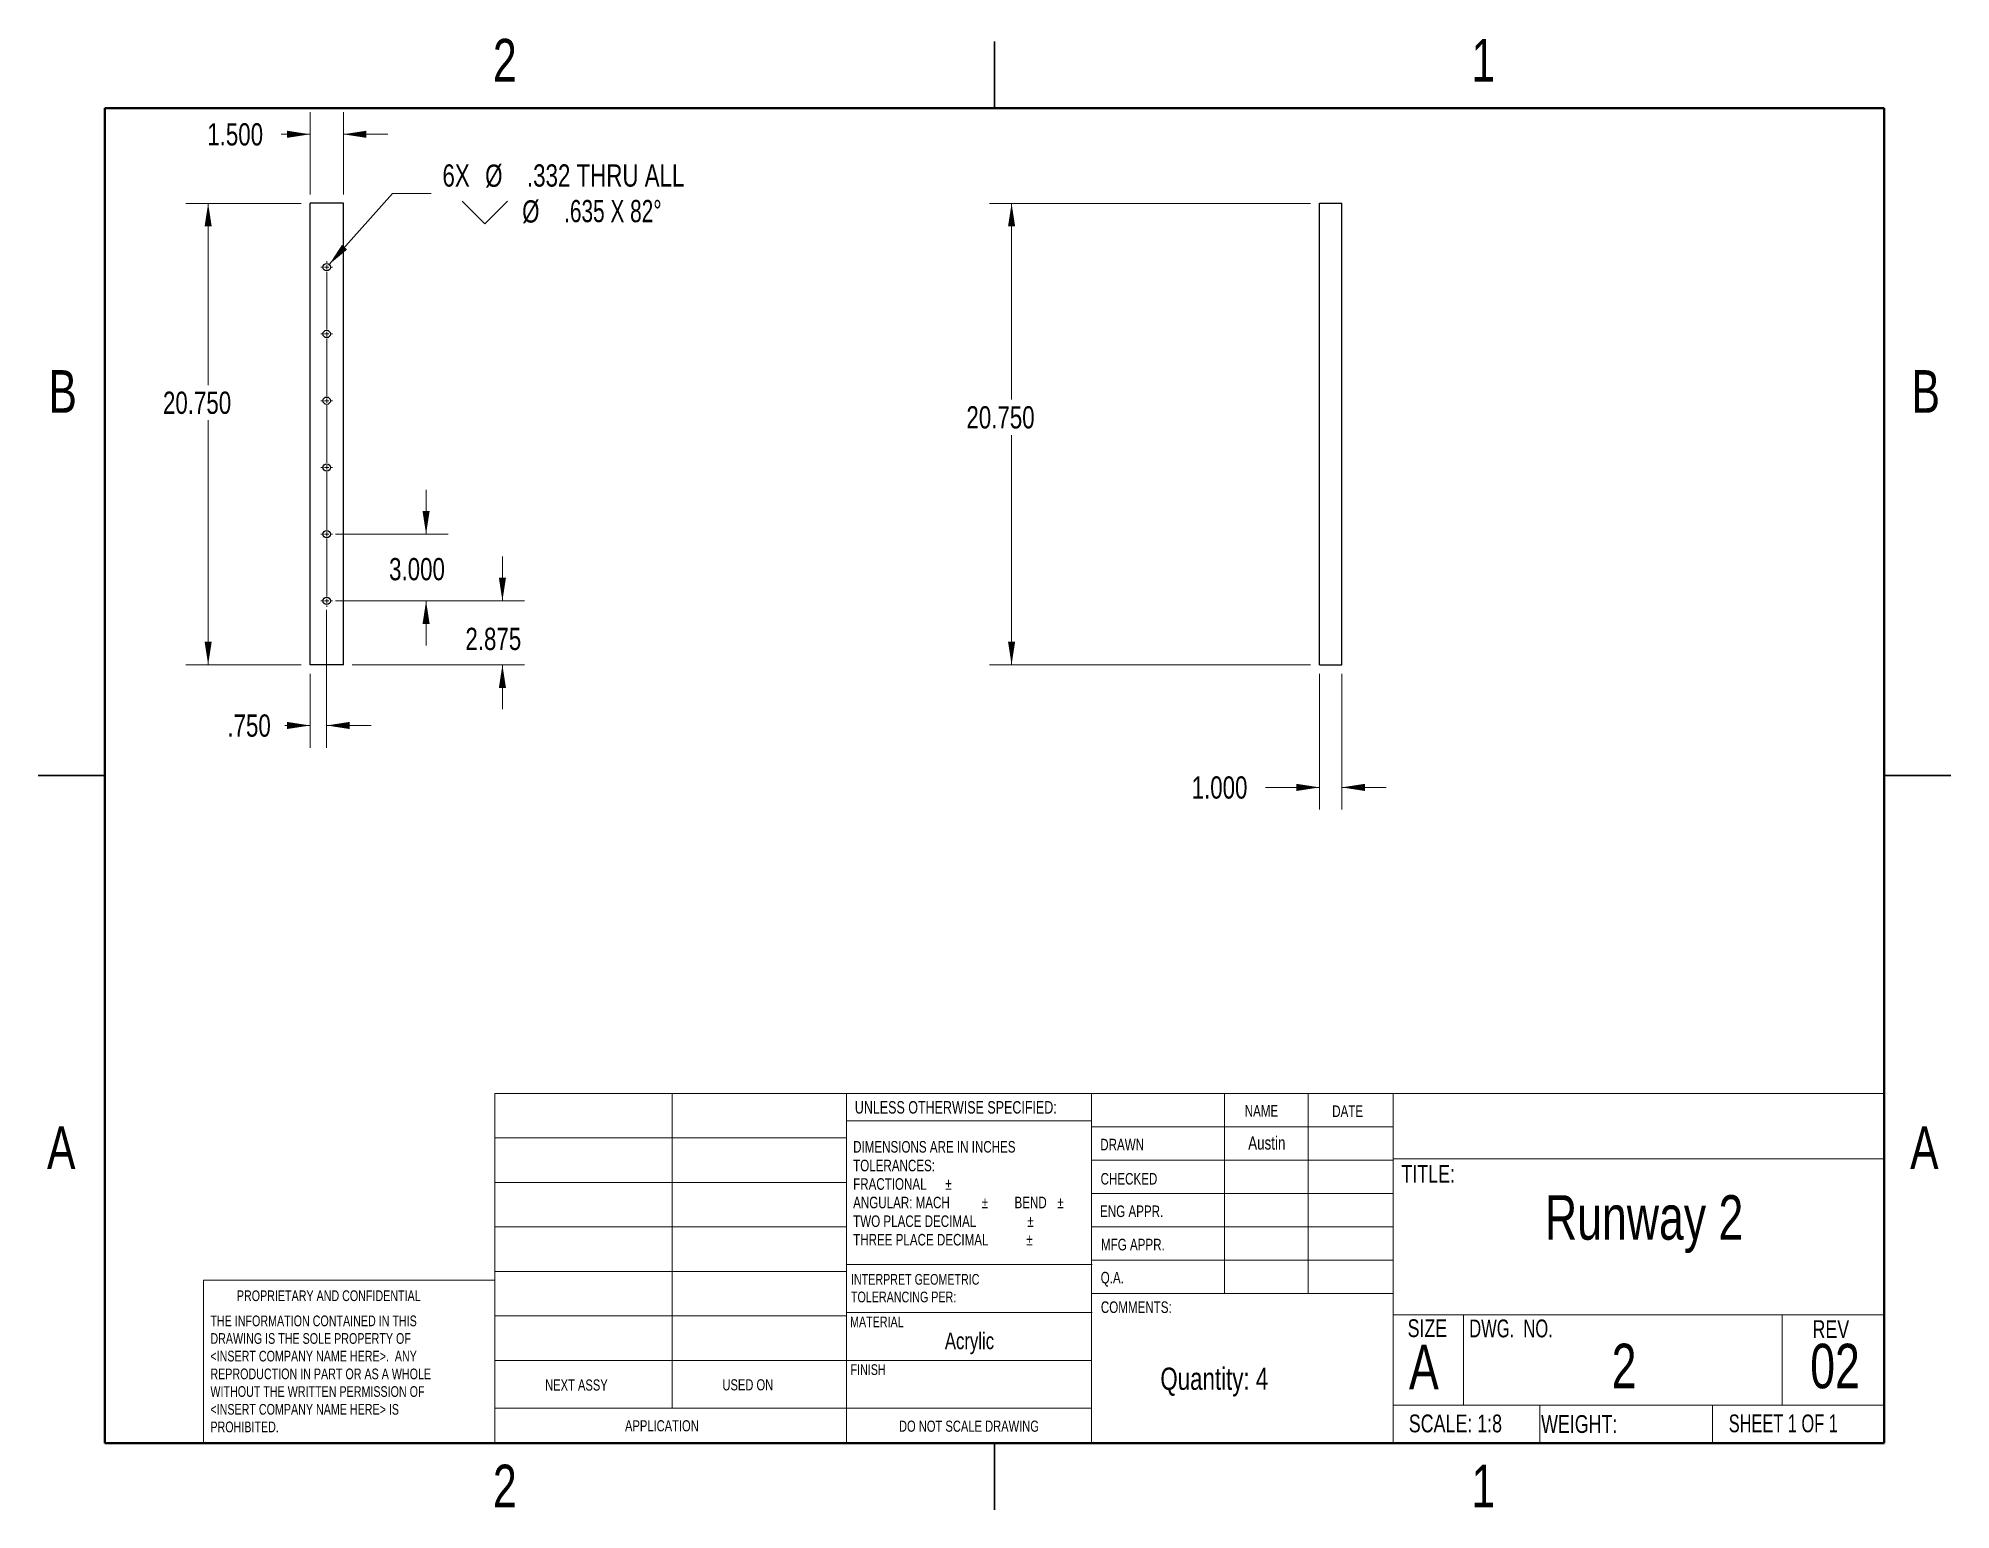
# Model space of a CAD drawing. Header units: inches. Extents: x 0.1 to 10.9, y 0.1 to 8.4.
import ezdxf

# ---------------------------------------------------------------- set-up
doc = ezdxf.new("R2010")
doc.units = ezdxf.units.IN
doc.header["$MEASUREMENT"] = 0
doc.linetypes.add('CENTERX2', pattern=[0.8, 0.5, -0.1, 0.1, -0.1])
doc.styles.add('SLDTEXTSTYLE0', font='TXT', dxfattribs={"width": 0.75})
doc.styles.add('SLDTEXTSTYLE1', font='TXT', dxfattribs={"width": 0.6875})
doc.styles.add('SLDTEXTSTYLE2', font='TXT', dxfattribs={"width": 0.694444})
doc.styles.add('SLDTEXTSTYLE3', font='TXT', dxfattribs={"width": 0.7})
doc.dimstyles.new('SLDDIMSTYLE0', dxfattribs={"dimtxt": 0.125, "dimasz": 0.13, "dimexe": 0, "dimexo": 0.0625, "dimgap": 0.03125, "dimtad": 0, "dimtih": 1, "dimtoh": 1, "dimdec": 3, "dimlfac": 8, "dimrnd": 1e-09, "dimzin": 12, "dimdsep": 46, "dimtxsty": 'SLDTEXTSTYLE0', "dimsah": 1, "dimcen": 0, "dimadec": 0, "dimazin": 3, "dimtfac": 1, "dimtdec": 3, "dimtofl": 0, "dimtmove": 0, "dimatfit": 3, "dimfxl": 1, "dimfrac": 2, "dimtolj": 1, "dimtzin": 12, "dimarcsym": 0})
doc.dimstyles.new('SLDDIMSTYLE1', dxfattribs={"dimtxt": 0.125, "dimasz": 0.13, "dimexe": 0, "dimexo": 0.0625, "dimgap": 0.03125, "dimtad": 0, "dimtih": 1, "dimtoh": 1, "dimdec": 3, "dimlfac": 8, "dimrnd": 1e-09, "dimzin": 4, "dimdsep": 46, "dimtxsty": 'SLDTEXTSTYLE0', "dimsah": 1, "dimcen": 0.09, "dimadec": 0, "dimazin": 1, "dimtfac": 1, "dimtdec": 3, "dimtmove": 0, "dimatfit": 0, "dimfxl": 1, "dimfrac": 2, "dimtolj": 1, "dimtzin": 12, "dimarcsym": 0})
doc.dimstyles.new('SLDDIMSTYLE2', dxfattribs={"dimtxt": 0.125, "dimasz": 0.13, "dimexe": 0, "dimexo": 0.0625, "dimgap": 0.03125, "dimtad": 0, "dimtih": 1, "dimtoh": 1, "dimdec": 3, "dimlfac": 8, "dimrnd": 1e-09, "dimzin": 4, "dimdsep": 46, "dimtxsty": 'SLDTEXTSTYLE0', "dimsah": 1, "dimcen": 0.09, "dimadec": 0, "dimazin": 1, "dimtfac": 1, "dimtdec": 3, "dimtofl": 0, "dimtmove": 0, "dimatfit": 3, "dimfxl": 1, "dimfrac": 2, "dimtolj": 1, "dimtzin": 12, "dimarcsym": 0})
doc.dimstyles.new('SLDDIMSTYLE3', dxfattribs={"dimtxt": 0.125, "dimasz": 0.13, "dimexe": 0, "dimexo": 0.0625, "dimgap": 0.03125, "dimtad": 0, "dimtih": 1, "dimtoh": 1, "dimdec": 3, "dimlfac": 8, "dimrnd": 1e-09, "dimzin": 12, "dimdsep": 46, "dimtxsty": 'SLDTEXTSTYLE0', "dimsah": 1, "dimcen": 0.09, "dimadec": 0, "dimazin": 3, "dimtfac": 1, "dimtdec": 3, "dimtmove": 0, "dimatfit": 0, "dimfxl": 1, "dimfrac": 2, "dimtolj": 1, "dimtzin": 12, "dimarcsym": 0})

# ---------------------------------------------------------------- blocks, each defined once
blk = doc.blocks.new('SW_NOTE_0')
at = {"color": 0, "linetype": 'Continuous', "lineweight": 0, "char_height": 0.06, "attachment_point": 1, "style": 'SLDTEXTSTYLE0'}
for s, insert in [('INTERPRET GEOMETRIC', (0, 0.077)), ('TOLERANCING PER:', (0, -0.022))]:
    blk.add_mtext(s, dxfattribs=dict(at, insert=insert))
blk = doc.blocks.new('SW_NOTE_1')
at = {"color": 0, "linetype": 'Continuous', "lineweight": 0, "char_height": 0.065, "attachment_point": 1, "style": 'SLDTEXTSTYLE0'}
for s, insert in [('DIMENSIONS ARE IN INCHES', (0, 0.084)), ('TOLERANCES:', (0, -0.021)), ('FRACTIONAL', (0, -0.125)), ('%%p', (0.518, -0.125)), ('ANGULAR: MACH', (0, -0.229)), ('%%p', (0.723, -0.229)), ('BEND', (0.907, -0.229)), ('%%p', (1.148, -0.229)), ('TWO PLACE DECIMAL', (0, -0.334)), ('%%p', (0.979, -0.334)), ('THREE PLACE DECIMAL', (0, -0.438)), ('%%p', (0.974, -0.438))]:
    blk.add_mtext(s, dxfattribs=dict(at, insert=insert))
blk = doc.blocks.new('SW_NOTE_2')
at = {"color": 0, "linetype": 'Continuous', "lineweight": 0, "char_height": 0.06, "attachment_point": 1, "style": 'SLDTEXTSTYLE0'}
for s, insert in [('THE INFORMATION CONTAINED IN THIS', (0, 0.077)), ('DRAWING IS THE SOLE PROPERTY OF', (0, -0.022)), ('<INSERT COMPANY NAME HERE>.  ANY', (0, -0.121)), ('WITHOUT THE WRITTEN PERMISSION OF', (0, -0.32)), ('REPRODUCTION IN PART OR AS A WHOLE', (0, -0.221)), ('<INSERT COMPANY NAME HERE> IS', (0, -0.42)), ('PROHIBITED.', (0, -0.519))]:
    blk.add_mtext(s, dxfattribs=dict(at, insert=insert))
blk = doc.blocks.new('SW_SYMBOL_HOLE_SINK')
at = {"color": 0, "linetype": 'Continuous', "lineweight": 18}
for p, q in [((0, 34.4), (31.5, 3)), ((31.5, 3), (63, 34.4))]:
    blk.add_line(p, q, dxfattribs=at)
blk = doc.blocks.new('_D')
at = {"color": 7, "linetype": 'Continuous', "lineweight": 18}
for p, q in [((1.76, 7.122), (2.116, 7.522)), ((2.116, 7.522), (2.334, 7.522))]:
    blk.add_line(p, q, dxfattribs=at)
blk.add_solid([(1.76, 7.122), (1.861, 7.206), (1.832, 7.233)], dxfattribs=at)
at = {"color": 7, "linetype": 'Continuous', "lineweight": 18, "xscale": 0.0040555664, "yscale": 0.0040555664, "zscale": 0.0040555664}
blk.add_blockref('SW_SYMBOL_HOLE_SINK', (2.508, 7.339), dxfattribs=at)
at = {"color": 7, "linetype": 'Continuous', "lineweight": 18, "char_height": 0.125, "attachment_point": 1}
for s, insert, style in [('6X', (2.397, 7.685), 'SLDTEXTSTYLE0'), ('%%c', (2.637, 7.684), 'SLDTEXTSTYLE0'), ('.332 THRU ALL', (2.872, 7.685), 'SLDTEXTSTYLE0'), ('%%c', (2.845, 7.483), 'SLDTEXTSTYLE0'), ('.635 X 82°', (3.081, 7.485), 'SLDTEXTSTYLE3')]:
    blk.add_mtext(s, dxfattribs=dict(at, insert=insert, style=style))
blk = doc.blocks.new('_D_1')
at = {"color": 7, "linetype": 'Continuous', "lineweight": 18}
for p, q in [((1.653, 7.516), (1.653, 7.979)), ((1.84, 7.516), (1.84, 7.979)), ((1.653, 7.854), (1.491, 7.854)), ((1.84, 7.854), (2.09, 7.854))]:
    blk.add_line(p, q, dxfattribs=at)
for points in [[(1.653, 7.854), (1.523, 7.874), (1.523, 7.834)], [(1.84, 7.854), (1.97, 7.834), (1.97, 7.874)]]:
    blk.add_solid(points, dxfattribs=at)
at = {"color": 7, "linetype": 'Continuous', "lineweight": 18, "insert": (1.075, 7.916), "char_height": 0.125, "attachment_point": 1, "style": 'SLDTEXTSTYLE0'}
blk.add_mtext('1.500', dxfattribs=at)
blk = doc.blocks.new('_D_2')
at = {"color": 7, "linetype": 'Continuous', "lineweight": 18}
for p, q in [((1.603, 7.466), (0.955, 7.466)), ((1.08, 7.466), (1.08, 6.445)), ((1.08, 4.873), (1.08, 6.247)), ((1.603, 4.873), (0.955, 4.873))]:
    blk.add_line(p, q, dxfattribs=at)
for points in [[(1.08, 7.466), (1.06, 7.336), (1.1, 7.336)], [(1.08, 4.873), (1.1, 5.003), (1.06, 5.003)]]:
    blk.add_solid(points, dxfattribs=at)
at = {"color": 7, "linetype": 'Continuous', "lineweight": 18, "insert": (0.826, 6.408), "char_height": 0.125, "attachment_point": 1, "style": 'SLDTEXTSTYLE0'}
blk.add_mtext('20.750', dxfattribs=at)
blk = doc.blocks.new('_D_3')
at = {"color": 7, "linetype": 'Continuous', "lineweight": 18}
for p, q in [((2.305, 5.607), (2.305, 5.857)), ((1.796, 5.607), (2.43, 5.607)), ((1.796, 5.232), (2.43, 5.232)), ((2.305, 5.232), (2.305, 4.982))]:
    blk.add_line(p, q, dxfattribs=at)
for points in [[(2.305, 5.607), (2.325, 5.737), (2.285, 5.737)], [(2.305, 5.232), (2.285, 5.102), (2.325, 5.102)]]:
    blk.add_solid(points, dxfattribs=at)
at = {"color": 7, "linetype": 'Continuous', "lineweight": 18, "insert": (2.097, 5.473), "char_height": 0.125, "attachment_point": 1, "style": 'SLDTEXTSTYLE0'}
blk.add_mtext('3.000', dxfattribs=at)
blk = doc.blocks.new('_D_4')
at = {"color": 7, "linetype": 'Continuous', "lineweight": 18}
for p, q in [((2.734, 5.232), (2.734, 5.482)), ((1.796, 5.232), (2.859, 5.232)), ((1.89, 4.873), (2.859, 4.873)), ((2.734, 4.873), (2.734, 4.623))]:
    blk.add_line(p, q, dxfattribs=at)
for points in [[(2.734, 5.232), (2.754, 5.362), (2.714, 5.362)], [(2.734, 4.873), (2.714, 4.743), (2.754, 4.743)]]:
    blk.add_solid(points, dxfattribs=at)
at = {"color": 7, "linetype": 'Continuous', "lineweight": 18, "insert": (2.526, 5.081), "char_height": 0.125, "attachment_point": 1, "style": 'SLDTEXTSTYLE0'}
blk.add_mtext('2.875', dxfattribs=at)
blk = doc.blocks.new('_D_5')
at = {"color": 7, "linetype": 'Continuous', "lineweight": 18}
for p, q in [((1.746, 5.182), (1.746, 4.407)), ((1.653, 4.823), (1.653, 4.407)), ((1.653, 4.532), (1.511, 4.532)), ((1.746, 4.532), (1.996, 4.532))]:
    blk.add_line(p, q, dxfattribs=at)
for points in [[(1.653, 4.532), (1.523, 4.552), (1.523, 4.512)], [(1.746, 4.532), (1.876, 4.512), (1.876, 4.552)]]:
    blk.add_solid(points, dxfattribs=at)
at = {"color": 7, "linetype": 'Continuous', "lineweight": 18, "insert": (1.188, 4.594), "char_height": 0.125, "attachment_point": 1, "style": 'SLDTEXTSTYLE0'}
blk.add_mtext('.750', dxfattribs=at)
blk = doc.blocks.new('SW_CENTERMARKSYMBOL_0')
at = {"color": 0, "linetype": 'Continuous', "lineweight": 0}
for p, q in [((-0.025, 0), (-0.03325, 0)), ((0, 0), (-0.0125, 0)), ((0, 0.025), (0, 0.03325)), ((0, 0), (0, 0.0125)), ((0, 0), (0, -0.0125)), ((0, 0), (0.0125, 0)), ((0.025, 0), (0.03325, 0)), ((-0.025, -0.375), (-0.03325, -0.375)), ((0, -0.375), (-0.0125, -0.375)), ((0, -0.375), (0, -0.3625)), ((0, -0.375), (0, -0.3875)), ((0, -0.375), (0.0125, -0.375)), ((0.025, -0.375), (0.03325, -0.375)), ((-0.025, -0.75), (-0.03325, -0.75)), ((0, -0.75), (-0.0125, -0.75)), ((0, -0.75), (0, -0.7375)), ((0, -0.75), (0, -0.7625)), ((0, -0.75), (0.0125, -0.75)), ((0.025, -0.75), (0.03325, -0.75)), ((-0.025, -1.125), (-0.03325, -1.125)), ((0, -1.125), (-0.0125, -1.125)), ((0, -1.125), (0, -1.1125)), ((0, -1.125), (0, -1.1375)), ((0, -1.125), (0.0125, -1.125)), ((0.025, -1.125), (0.03325, -1.125)), ((-0.025, -1.5), (-0.03325, -1.5)), ((0, -1.5), (-0.0125, -1.5)), ((0, -1.5), (0, -1.4875)), ((0, -1.5), (0, -1.5125)), ((0, -1.5), (0.0125, -1.5)), ((0.025, -1.5), (0.03325, -1.5)), ((-0.025, -1.875), (-0.03325, -1.875)), ((0, -1.875), (-0.0125, -1.875)), ((0, -1.875), (0, -1.8625)), ((0, -1.875), (0, -1.8875)), ((0, -1.875), (0.0125, -1.875)), ((0, -1.9), (0, -1.90825)), ((0.025, -1.875), (0.03325, -1.875))]:
    blk.add_line(p, q, dxfattribs=at)
at = {"color": 0, "linetype": 'CENTERX2', "lineweight": 0}
for p, q in [((0, -0.35), (0, -0.025)), ((0, -0.725), (0, -0.4)), ((0, -1.1), (0, -0.775)), ((0, -1.475), (0, -1.15)), ((0, -1.85), (0, -1.525))]:
    blk.add_line(p, q, dxfattribs=at)
blk = doc.blocks.new('_D_6')
at = {"color": 7, "linetype": 'Continuous', "lineweight": 18}
for p, q in [((7.277, 7.466), (5.471, 7.466)), ((5.596, 7.466), (5.596, 6.363)), ((5.596, 4.873), (5.596, 6.164)), ((7.277, 4.873), (5.471, 4.873))]:
    blk.add_line(p, q, dxfattribs=at)
for points in [[(5.596, 7.466), (5.576, 7.336), (5.616, 7.336)], [(5.596, 4.873), (5.616, 5.003), (5.576, 5.003)]]:
    blk.add_solid(points, dxfattribs=at)
at = {"color": 7, "linetype": 'Continuous', "lineweight": 18, "insert": (5.342, 6.326), "char_height": 0.125, "attachment_point": 1, "style": 'SLDTEXTSTYLE0'}
blk.add_mtext('20.750', dxfattribs=at)
blk = doc.blocks.new('_D_7')
at = {"color": 7, "linetype": 'Continuous', "lineweight": 18}
for p, q in [((7.327, 4.823), (7.327, 4.059)), ((7.452, 4.823), (7.452, 4.059)), ((7.327, 4.184), (7.023, 4.184)), ((7.452, 4.184), (7.702, 4.184))]:
    blk.add_line(p, q, dxfattribs=at)
for points in [[(7.327, 4.184), (7.197, 4.204), (7.197, 4.164)], [(7.452, 4.184), (7.582, 4.164), (7.582, 4.204)]]:
    blk.add_solid(points, dxfattribs=at)
at = {"color": 7, "linetype": 'Continuous', "lineweight": 18, "insert": (6.608, 4.246), "char_height": 0.125, "attachment_point": 1, "style": 'SLDTEXTSTYLE0'}
blk.add_mtext('1.000', dxfattribs=at)

msp = doc.modelspace()

# ---------------------------------------------------------------- linework, layer by layer
at = {"color": 7, "linetype": 'Continuous', "lineweight": 25}
for p, q in [((5.5, 8.375), (5.5, 8)), ((5.5, 8), (5.5, 8.375)), ((1.65259, 4.87255), (1.65259, 7.4663)), ((1.84009, 7.4663), (1.65259, 7.4663)), ((1.84009, 4.87255), (1.84009, 7.4663)), ((7.32686, 4.87255), (7.32686, 7.4663)), ((7.32686, 7.4663), (7.45186, 7.4663)), ((7.45186, 4.87255), (7.45186, 7.4663)), ((1.84009, 4.87255), (1.65259, 4.87255)), ((7.32686, 4.87255), (7.45186, 4.87255)), ((0.125, 4.25), (0.5, 4.25)), ((0.5, 4.25), (0.125, 4.25)), ((10.875, 4.25), (10.5, 4.25)), ((10.5, 4.25), (10.875, 4.25)), ((5.5, 0.125), (5.5, 0.5)), ((5.5, 0.5), (5.5, 0.125))]:
    msp.add_line(p, q, dxfattribs=at)
at = {"color": 7, "linetype": 'Continuous', "lineweight": 50}
for p, q in [((0.5, 0.5), (0.5, 8)), ((0.5, 8), (10.5, 8)), ((10.5, 8), (10.5, 0.5)), ((10.5, 0.5), (0.5, 0.5))]:
    msp.add_line(p, q, dxfattribs=at)
at = {"color": 7, "linetype": 'Continuous', "lineweight": 18}
for p, q in [((2.69111, 2.46435), (10.5, 2.46435)), ((2.69111, 0.5), (2.69111, 2.46435)), ((3.68909, 2.46435), (3.68909, 0.69627)), ((4.66826, 0.5), (4.66826, 2.46435)), ((6.0452, 2.46435), (6.0452, 0.5)), ((6.7937, 2.46435), (6.7937, 1.33935)), ((7.26223, 2.46435), (7.26223, 1.33935)), ((7.74128, 2.46435), (7.74128, 0.5)), ((6.0452, 2.31001), (4.66826, 2.31001)), ((6.0452, 2.27685), (7.74128, 2.27685)), ((2.69111, 2.21435), (4.66826, 2.21435)), ((6.0452, 2.08935), (7.74128, 2.08935)), ((7.74128, 2.0972), (10.5, 2.0972)), ((2.69111, 1.96435), (4.66826, 1.96435)), ((6.0452, 1.90185), (7.74128, 1.90185)), ((2.69111, 1.71435), (4.66826, 1.71435)), ((7.74128, 1.71435), (6.0452, 1.71435)), ((7.74128, 1.52685), (6.0452, 1.52685)), ((1.0539, 0.5), (1.0539, 1.41435)), ((2.69111, 1.41435), (1.0539, 1.41435)), ((2.69111, 1.46435), (4.66826, 1.46435)), ((4.66826, 1.50372), (6.04971, 1.50372)), ((7.74128, 1.33935), (6.04971, 1.33935)), ((2.69111, 1.21435), (4.66826, 1.21435)), ((4.66826, 1.23372), (6.04971, 1.23372)), ((7.74128, 1.21986), (10.5, 1.21986)), ((8.13682, 1.21986), (8.13682, 0.71289)), ((9.92806, 1.21986), (9.92806, 0.71289)), ((2.69111, 0.96435), (4.66826, 0.96435)), ((4.66826, 0.96372), (6.0452, 0.96372)), ((2.69111, 0.69627), (6.0452, 0.69627)), ((7.74128, 0.71289), (10.5, 0.71289)), ((8.56442, 0.71289), (8.56442, 0.5)), ((9.53633, 0.71289), (9.53633, 0.5))]:
    msp.add_line(p, q, dxfattribs=at)
at = {"color": 7, "linetype": 'Continuous', "lineweight": 25}
for centre in [(1.74634, 7.10693), (1.74634, 6.73193), (1.74634, 6.35693), (1.74634, 5.98193), (1.74634, 5.60693), (1.74634, 5.23193)]:
    msp.add_circle(centre, 0.02075, dxfattribs=at)

# ---------------------------------------------------------------- block references
at = {"color": 7, "linetype": 'Continuous', "lineweight": 0}
for name, p in [('SW_CENTERMARKSYMBOL_0', (1.74634, 7.10693)), ('SW_NOTE_1', (4.70541, 2.11284)), ('SW_NOTE_0', (4.69327, 1.37258)), ('SW_NOTE_2', (1.09269, 1.13928))]:
    msp.add_blockref(name, p, dxfattribs=at)

# ---------------------------------------------------------------- texts
for s, insert, char_height, attachment_point, style in [('2', (2.74758, 8.39001), 0.24, 2, 'SLDTEXTSTYLE0'), ('1', (8.24758, 8.39001), 0.24, 2, 'SLDTEXTSTYLE0'), ('B', (0.26195, 6.52879), 0.24, 2, 'SLDTEXTSTYLE0'), ('B', (10.73439, 6.52879), 0.24, 2, 'SLDTEXTSTYLE0'), ('UNLESS OTHERWISE SPECIFIED:', (4.71488, 2.42122), 0.07, 1, 'SLDTEXTSTYLE0'), ('NAME', (6.90645, 2.39854), 0.065, 1, 'SLDTEXTSTYLE0'), ('DATE', (7.39822, 2.39681), 0.065, 1, 'SLDTEXTSTYLE0'), ('A', (0.2542, 2.27879), 0.24, 2, 'SLDTEXTSTYLE0'), ('A', (10.72664, 2.27879), 0.24, 2, 'SLDTEXTSTYLE0'), ('DRAWN', (6.09435, 2.20956), 0.065, 1, 'SLDTEXTSTYLE0'), ('Austin', (7.03065, 2.22356), 0.075, 2, 'SLDTEXTSTYLE0'), ('TITLE:', (7.78714, 2.06271), 0.1, 1, 'SLDTEXTSTYLE0'), ('CHECKED', (6.09648, 2.0172), 0.065, 1, 'SLDTEXTSTYLE0'), ('ENG APPR.', (6.09359, 1.83468), 0.065, 1, 'SLDTEXTSTYLE0'), ('Runway 2', (9.1516, 1.89259), 0.25, 2, 'SLDTEXTSTYLE0'), ('MFG APPR.', (6.09854, 1.64746), 0.065, 1, 'SLDTEXTSTYLE0'), ('Q.A.', (6.09691, 1.46154), 0.065, 1, 'SLDTEXTSTYLE0'), ('PROPRIETARY AND CONFIDENTIAL', (1.24132, 1.35759), 0.06, 1, 'SLDTEXTSTYLE0'), ('COMMENTS:', (6.09779, 1.29562), 0.065, 1, 'SLDTEXTSTYLE0'), ('MATERIAL', (4.6882, 1.21075), 0.06, 1, 'SLDTEXTSTYLE0'), ('SIZE', (7.82203, 1.1952), 0.1, 1, 'SLDTEXTSTYLE0'), ('DWG.  NO.', (8.16853, 1.1938), 0.1, 1, 'SLDTEXTSTYLE2'), ('REV', (10.09783, 1.18989), 0.1, 1, 'SLDTEXTSTYLE0'), ('Acrylic', (5.35938, 1.12089), 0.09375, 2, 'SLDTEXTSTYLE0'), ('A', (7.82992, 1.05214), 0.25, 1, 'SLDTEXTSTYLE0'), ('2', (9.03863, 1.05799), 0.25, 2, 'SLDTEXTSTYLE0'), ('02', (10.22452, 1.05762), 0.25, 2, 'SLDTEXTSTYLE0'), ('FINISH', (4.69093, 0.94245), 0.06, 1, 'SLDTEXTSTYLE0'), ('Quantity: 4', (6.43233, 0.92382), 0.125, 1, 'SLDTEXTSTYLE0'), ('NEXT ASSY', (2.97407, 0.85714), 0.0625, 1, 'SLDTEXTSTYLE0'), ('USED ON', (3.97063, 0.85817), 0.0625, 1, 'SLDTEXTSTYLE0'), ('SCALE: 1:8', (7.82869, 0.66003), 0.1, 1, 'SLDTEXTSTYLE0'), ('WEIGHT:', (8.57244, 0.6566), 0.1, 1, 'SLDTEXTSTYLE0'), ('SHEET 1 OF 1', (9.6272, 0.66035), 0.1, 1, 'SLDTEXTSTYLE1'), ('APPLICATION', (3.42321, 0.62794), 0.0625, 1, 'SLDTEXTSTYLE0'), ('DO NOT SCALE DRAWING', (5.35645, 0.62577), 0.0625, 2, 'SLDTEXTSTYLE0'), ('2', (2.74758, 0.3782), 0.24, 2, 'SLDTEXTSTYLE0'), ('1', (8.24758, 0.3782), 0.24, 2, 'SLDTEXTSTYLE0')]:
    msp.add_mtext(s, dxfattribs=dict(at, insert=insert, char_height=char_height, attachment_point=attachment_point, style=style))

# ---------------------------------------------------------------- dimensions: what is measured, and where the dimension line sits
at = {"color": 7, "linetype": 'Continuous', "lineweight": 18}
for base, p1, p2, picture, middle in [((1.65259, 7.85394), (1.84009, 7.4663), (1.65259, 7.4663), '_D_1', (1.2828, 7.85394)), ((1.65259, 4.53197), (1.74634, 5.23193), (1.65259, 4.87255), '_D_5', (1.34968, 4.53197)), ((7.45186, 4.18415), (7.32686, 4.87255), (7.45186, 4.87255), '_D_7', (6.81564, 4.18415))]:
    dim = msp.add_linear_dim(base=base, p1=p1, p2=p2, dimstyle='SLDDIMSTYLE1', dxfattribs=at)
    dim.commit()
    dim.dimension.update_dxf_attribs({"geometry": picture, "text_midpoint": middle, "dimtype": 160})
dim = msp.add_diameter_dim_2p(p1=(1.73256, 7.09142), p2=(1.76013, 7.12244), text='6X <> THRU ALL\\P{\\fGDT;w}%%c .635 X 82°\\P', dimstyle='SLDDIMSTYLE0', dxfattribs=at)
dim.commit()
dim.dimension.update_dxf_attribs({"geometry": '_D', "text_midpoint": (3.17833, 7.52244), "dimtype": 163})
for base, p1, p2, dimstyle, picture, middle in [((1.07968, 7.4663), (1.65259, 4.87255), (1.65259, 7.4663), 'SLDDIMSTYLE2', '_D_2', (1.07968, 6.34577)), ((5.596, 7.4663), (7.32686, 4.87255), (7.32686, 7.4663), 'SLDDIMSTYLE2', '_D_6', (5.596, 6.26367)), ((2.30524, 5.60693), (1.74634, 5.23193), (1.74634, 5.60693), 'SLDDIMSTYLE1', '_D_3', (2.30524, 5.41085)), ((2.73403, 4.87255), (1.74634, 5.23193), (1.84009, 4.87255), 'SLDDIMSTYLE3', '_D_4', (2.73403, 5.01946))]:
    dim = msp.add_linear_dim(base=base, p1=p1, p2=p2, angle=90, dimstyle=dimstyle, dxfattribs=at)
    dim.commit()
    dim.dimension.update_dxf_attribs({"geometry": picture, "text_midpoint": middle, "dimtype": 160})

doc.saveas('drawing.dxf')
